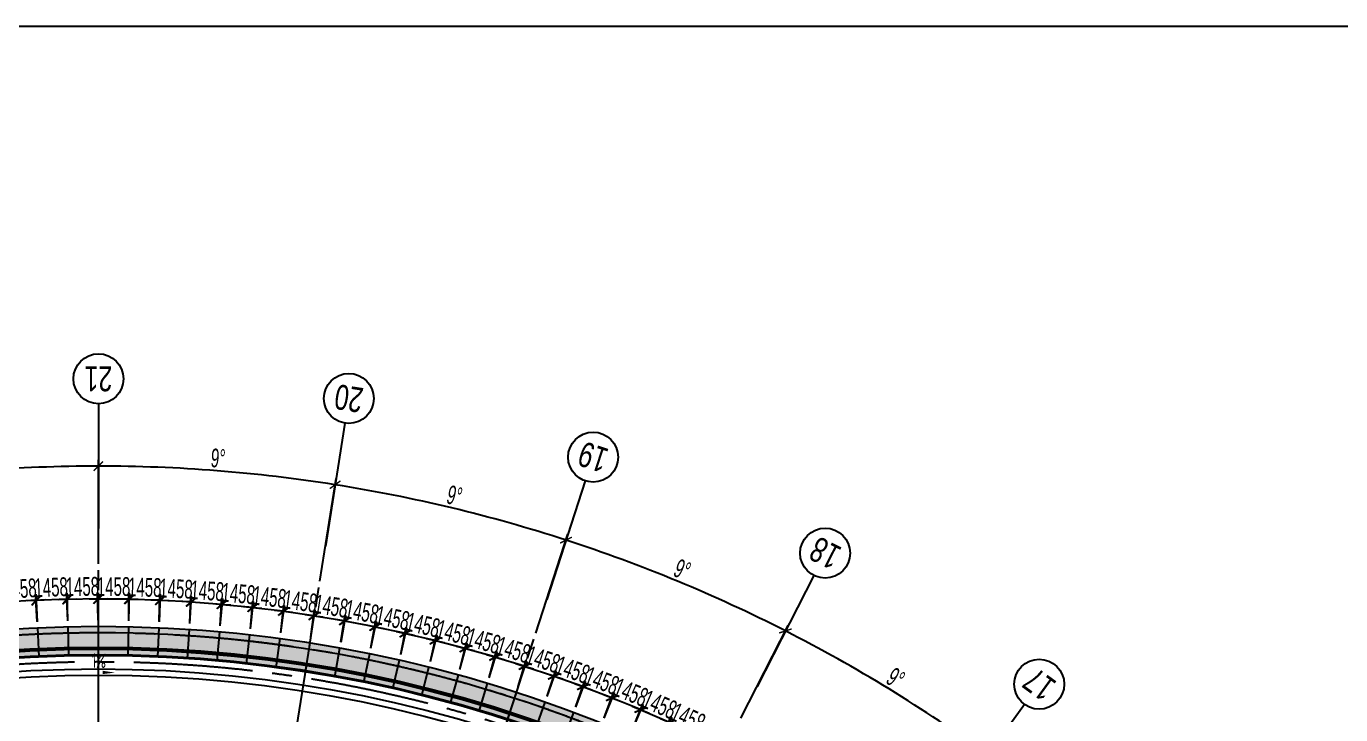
# Model space of a CAD drawing. Extents: x 104132 to 3338343, y -1228862 to 1409848.
# Drawn here: x 1757523 to 1820670, y 151242 to 184338 of the extents above; entities that cross this region are included whole.
import ezdxf
from ezdxf.enums import TextEntityAlignment as Align

# ---------------------------------------------------------------- set-up
doc = ezdxf.new("R2010")
doc.units = 0
doc.linetypes.add('CENTER', pattern=[50.8, 31.75, -6.35, 6.35, -6.35])
doc.linetypes.add('CENTER2', pattern=[28.575, 19.05, -3.175, 3.175, -3.175])
doc.layers.get('0').update_dxf_attribs({"color": 8})
doc.layers.get('Defpoints').update_dxf_attribs({"color": 8})
for name, color, linetype in [('#幕墙线-平面', 8, 'Continuous'), ('#标注', 8, 'Continuous'), ('#轴线', 8, 'CENTER2'), ('A-ROOF-DRAN', 8, 'Continuous'), ('C-SHET-SHBD', 8, 'Continuous'), ('dim', 8, 'Continuous'), ('DIM_SYMB', 8, 'Continuous'), ('DOTE', 8, 'CENTER'), ('IEL-FINE', 8, 'Continuous'), ('女儿墙', 8, 'Continuous'), ('落水口', 8, 'Continuous')]:
    doc.layers.add(name, color=color, linetype=linetype)
doc.styles.add('JHZX', font='jrs.shx', dxfattribs={"width": 0.6, "bigfont": 'jhz.shx'})
doc.styles.add('XD2008', font='xd-hzs.shx', dxfattribs={"width": 0.7, "bigfont": 'xd-hztxt.shx'})
doc.dimstyles.new('JZBZ-300', dxfattribs={"dimscale": 300, "dimtxt": 3, "dimasz": 1.5, "dimexe": 1, "dimexo": 1, "dimgap": 0.5, "dimtad": 1, "dimdec": 0, "dimdsep": 46, "dimtxsty": 'JHZX', "dimblk1": 'ARCHTICK', "dimblk2": 'ARCHTICK', "dimsah": 1, "dimcen": 0, "dimclrd": 1, "dimclre": 1, "dimclrt": 2, "dimadec": 3, "dimazin": 2, "dimtfac": 1, "dimtdec": 0, "dimtix": 1, "dimtmove": 0, "dimatfit": 3, "dimfxl": 1, "dimtolj": 1, "dimlwd": -1, "dimlwe": -1, "dimarcsym": 1})

# ---------------------------------------------------------------- blocks, each defined once
blk = doc.blocks.new('_ARCHTICK')
at = {"color": 0, "linetype": 'ByBlock', "const_width": 0.15}
blk.add_lwpolyline([(-0.5, -0.5), (0.5, 0.5)], dxfattribs=at)
blk = doc.blocks.new('*D21')
at = {"layer": '#标注', "color": 1, "ltscale": 300, "transparency": 16777216}
for p, q in [((602339, -86757), (604609, -82302)), ((611437, -92333), (614376, -88288))]:
    blk.add_line(p, q, dxfattribs=at)
blk.add_arc((571468, -147346), 72700, 54, 63, dxfattribs=at)
at = {"layer": 'Defpoints', "color": 0, "ltscale": 300, "transparency": 16777216}
for p in [(611063, -86375), (602203, -87025), (611261, -92575), (571468, -147346)]:
    blk.add_point(p, dxfattribs=at)
at = {"layer": '#标注', "color": 1, "ltscale": 300, "transparency": 16777216, "xscale": 450, "yscale": 450, "zscale": 450}
for p, rotation in [((604473, -82570), 153.000000000001), ((614200, -88530), 324.0000000000002)]:
    blk.add_blockref('_ARCHTICK', p, dxfattribs=dict(at, rotation=rotation))
at = {"layer": '#标注', "color": 2, "ltscale": 300, "transparency": 16777216, "insert": (609767, -84847), "char_height": 900, "attachment_point": 5, "rotation": 328.5, "style": 'JHZX'}
blk.add_mtext('\\A1;9°', dxfattribs=at)
blk = doc.blocks.new('*D22')
at = {"layer": '#标注', "color": 1, "ltscale": 300, "transparency": 16777216}
for p, q in [((592481, -82674), (594026, -77919)), ((602339, -86757), (604609, -82302))]:
    blk.add_line(p, q, dxfattribs=at)
blk.add_arc((571468, -147346), 72700, 63, 72, dxfattribs=at)
at = {"layer": 'Defpoints', "color": 0, "ltscale": 300, "transparency": 16777216}
for p in [(601038, -80931), (592388, -82959), (602203, -87025), (571468, -147346)]:
    blk.add_point(p, dxfattribs=at)
at = {"layer": '#标注', "color": 1, "ltscale": 300, "transparency": 16777216, "xscale": 450, "yscale": 450, "zscale": 450}
for p, rotation in [((593933, -78204), 162.0000000000006), ((604473, -82570), 333.0000000000013)]:
    blk.add_blockref('_ARCHTICK', p, dxfattribs=dict(at, rotation=rotation))
at = {"layer": '#标注', "color": 2, "ltscale": 300, "transparency": 16777216, "insert": (599519, -79626), "char_height": 900, "attachment_point": 5, "rotation": 337.5, "style": 'JHZX'}
blk.add_mtext('\\A1;9°', dxfattribs=at)
blk = doc.blocks.new('*D23')
at = {"layer": '#标注', "color": 1, "ltscale": 300, "transparency": 16777216}
for p, q in [((582105, -80183), (582888, -75245)), ((592481, -82674), (594026, -77919))]:
    blk.add_line(p, q, dxfattribs=at)
blk.add_arc((571468, -147346), 72700, 72, 81, dxfattribs=at)
at = {"layer": 'Defpoints', "color": 0, "ltscale": 300, "transparency": 16777216}
for p in [(590284, -77123), (582058, -80479), (592388, -82959), (571468, -147346)]:
    blk.add_point(p, dxfattribs=at)
at = {"layer": '#标注', "color": 1, "ltscale": 300, "transparency": 16777216, "xscale": 450, "yscale": 450, "zscale": 450}
for p, rotation in [((582841, -75541), 171.0000000000014), ((593933, -78204), 342.0000000000006)]:
    blk.add_blockref('_ARCHTICK', p, dxfattribs=dict(at, rotation=rotation))
at = {"layer": '#标注', "color": 2, "ltscale": 300, "transparency": 16777216, "insert": (588579, -76071), "char_height": 900, "attachment_point": 5, "rotation": 346.5, "style": 'JHZX'}
blk.add_mtext('\\A1;9°', dxfattribs=at)
blk = doc.blocks.new('*D24')
at = {"layer": '#标注', "color": 1, "ltscale": 300, "transparency": 16777216}
for p, q in [((571468, -79346), (571468, -74346)), ((582105, -80183), (582888, -75245))]:
    blk.add_line(p, q, dxfattribs=at)
blk.add_arc((571468, -147346), 72700, 81, 90, dxfattribs=at)
at = {"layer": 'Defpoints', "color": 0, "ltscale": 300, "transparency": 16777216}
for p in [(579067, -75044), (571468, -79646), (582058, -80479), (571468, -147346)]:
    blk.add_point(p, dxfattribs=at)
at = {"layer": '#标注', "color": 1, "ltscale": 300, "transparency": 16777216, "xscale": 450, "yscale": 450, "zscale": 450}
for p, rotation in [((571468, -74646), 180.0000000000006), ((582841, -75541), 351.0000000000015)]:
    blk.add_blockref('_ARCHTICK', p, dxfattribs=dict(at, rotation=rotation))
at = {"layer": '#标注', "color": 2, "ltscale": 300, "transparency": 16777216, "insert": (577219, -74272), "char_height": 900, "attachment_point": 5, "rotation": 355.5, "style": 'JHZX'}
blk.add_mtext('\\A1;9°', dxfattribs=at)
blk = doc.blocks.new('*D25')
at = {"layer": '#标注', "color": 1, "ltscale": 300, "transparency": 16777216}
for p, q in [((571468, -79346), (571468, -74346)), ((560830, -80183), (560048, -75245))]:
    blk.add_line(p, q, dxfattribs=at)
blk.add_arc((571468, -147346), 72700, 90, 99, dxfattribs=at)
at = {"layer": 'Defpoints', "color": 0, "ltscale": 300, "transparency": 16777216}
for p in [(567663, -74746), (571468, -79646), (560877, -80479), (571468, -147346)]:
    blk.add_point(p, dxfattribs=at)
at = {"layer": '#标注', "color": 1, "ltscale": 300, "transparency": 16777216, "xscale": 450, "yscale": 450, "zscale": 450}
blk.add_blockref('_ARCHTICK', (571468, -74646), dxfattribs=at)
at = {"layer": '#标注', "color": 1, "ltscale": 300, "transparency": 16777216, "xscale": 450, "yscale": 450, "zscale": 450, "rotation": 189}
blk.add_blockref('_ARCHTICK', (560095, -75541), dxfattribs=at)
at = {"layer": '#标注', "color": 2, "ltscale": 300, "transparency": 16777216, "insert": (565717, -74272), "char_height": 900, "attachment_point": 5, "rotation": 4.5, "style": 'JHZX'}
blk.add_mtext('\\A1;9°', dxfattribs=at)
blk = doc.blocks.new('*D26')
at = {"layer": '#标注', "color": 1, "ltscale": 300, "transparency": 16777216}
for p, q in [((560830, -80183), (560048, -75245)), ((550455, -82674), (548910, -77919))]:
    blk.add_line(p, q, dxfattribs=at)
blk.add_arc((571468, -147346), 72700, 99, 108, dxfattribs=at)
at = {"layer": 'Defpoints', "color": 0, "ltscale": 300, "transparency": 16777216}
for p in [(556353, -76235), (560877, -80479), (550547, -82959), (571468, -147346)]:
    blk.add_point(p, dxfattribs=at)
at = {"layer": '#标注', "color": 1, "ltscale": 300, "transparency": 16777216, "xscale": 450, "yscale": 450, "zscale": 450}
for p, rotation in [((560095, -75541), 8.999999999999936), ((549002, -78204), 198.0000000000012)]:
    blk.add_blockref('_ARCHTICK', p, dxfattribs=dict(at, rotation=rotation))
at = {"layer": '#标注', "color": 2, "ltscale": 300, "transparency": 16777216, "insert": (554356, -76071), "char_height": 900, "attachment_point": 5, "rotation": 13.5, "style": 'JHZX'}
blk.add_mtext('\\A1;9°', dxfattribs=at)
blk = doc.blocks.new('*D27')
at = {"layer": '#标注', "color": 1, "ltscale": 300, "transparency": 16777216}
for p, q in [((550455, -82674), (548910, -77919)), ((540597, -86757), (538327, -82302))]:
    blk.add_line(p, q, dxfattribs=at)
blk.add_arc((571468, -147346), 72700, 108, 117, dxfattribs=at)
at = {"layer": 'Defpoints', "color": 0, "ltscale": 300, "transparency": 16777216}
for p in [(545415, -79475), (550547, -82959), (540733, -87025), (571468, -147346)]:
    blk.add_point(p, dxfattribs=at)
at = {"layer": '#标注', "color": 1, "ltscale": 300, "transparency": 16777216, "xscale": 450, "yscale": 450, "zscale": 450}
for p, rotation in [((549002, -78204), 18.0000000000014), ((538463, -82570), 207.0000000000022)]:
    blk.add_blockref('_ARCHTICK', p, dxfattribs=dict(at, rotation=rotation))
at = {"layer": '#标注', "color": 2, "ltscale": 300, "transparency": 16777216, "insert": (543417, -79626), "char_height": 900, "attachment_point": 5, "rotation": 22.5, "style": 'JHZX'}
blk.add_mtext('\\A1;9°', dxfattribs=at)
blk = doc.blocks.new('*D28')
at = {"layer": '#标注', "color": 1, "ltscale": 300, "transparency": 16777216}
for p, q in [((540597, -86757), (538327, -82302)), ((531498, -92333), (528560, -88288))]:
    blk.add_line(p, q, dxfattribs=at)
blk.add_arc((571468, -147346), 72700, 117, 126, dxfattribs=at)
at = {"layer": 'Defpoints', "color": 0, "ltscale": 300, "transparency": 16777216}
for p in [(535118, -84386), (540733, -87025), (531675, -92575), (571468, -147346)]:
    blk.add_point(p, dxfattribs=at)
at = {"layer": '#标注', "color": 1, "ltscale": 300, "transparency": 16777216, "xscale": 450, "yscale": 450, "zscale": 450}
for p, rotation in [((538463, -82570), 27.00000000000201), ((528736, -88530), 215.9999999999994)]:
    blk.add_blockref('_ARCHTICK', p, dxfattribs=dict(at, rotation=rotation))
at = {"layer": '#标注', "color": 2, "ltscale": 300, "transparency": 16777216, "insert": (533169, -84847), "char_height": 900, "attachment_point": 5, "rotation": 31.5, "style": 'JHZX'}
blk.add_mtext('\\A1;9°', dxfattribs=at)
blk = doc.blocks.new('*U1046')
blk.add_line((0, -20), (0, 0))
blk.add_circle((0, -24), 4)
at = {"style": 'JHZX', "width": 0.75}
blk.add_attdef('AXES', text='', height=4, dxfattribs=at).set_placement((0, -24), align=Align.MIDDLE_CENTER)
blk = doc.blocks.new('A$C49f573b4')
at = {"layer": '女儿墙'}
for radius in [63900, 63650]:
    blk.add_circle((0, 0), radius, dxfattribs=at)
blk = doc.blocks.new('*U481')
at = {"layer": '#幕墙线-平面', "ltscale": 300}
blk.add_line((63600, -63600), (65000, -63600), dxfattribs=at)
blk = doc.blocks.new('*U482')
at = {"layer": '#幕墙线-平面'}
for p, rotation in [((839627, 33978), 92.57142857147554), ((839578, 35404), 91.28571428576224), ((839562, 36831), 90.00000000004842), ((839578, 38258), 88.71428571433458), ((839627, 39684), 87.42857142862132), ((839707, 41109), 86.14285714290779), ((839819, 42532), 84.85714285719452), ((839962, 43952), 83.57142857148098), ((840138, 45368), 82.28571428576714), ((840346, 46780), 81.00000000005303), ((840585, 48187), 79.7142857143392), ((840855, 49589), 78.42857142862536), ((841157, 50983), 77.14285714291152), ((841490, 52371), 75.85714285719742), ((841854, 53751), 74.57142857148358), ((842250, 55122), 73.28571428577004), ((842675, 56485), 72.00000000005649), ((843132, 57837), 70.71428571434267), ((843618, 59178), 69.42857142862856)]:
    blk.add_blockref('*U481', p, dxfattribs=dict(at, rotation=rotation))
blk = doc.blocks.new('*D618')
at = {"layer": 'Defpoints', "color": 0, "ltscale": 300, "transparency": 16777216}
for p in [(898702, 102985), (900246, 101764), (898791, 101665)]:
    blk.add_point(p, dxfattribs=at)
at = {"layer": 'dim', "color": 1, "ltscale": 300, "transparency": 16777216}
for p, q in [((898702, 102985), (898253, 102955)), ((898771, 101965), (898682, 103285)), ((900157, 103083), (898702, 102985)), ((900226, 102063), (900137, 103383)), ((900157, 103083), (900606, 103114))]:
    blk.add_line(p, q, dxfattribs=at)
at = {"layer": 'dim', "color": 1, "ltscale": 300, "transparency": 16777216, "xscale": 450, "yscale": 450, "zscale": 450}
for p, rotation in [((898702, 102985), 3.857142857193085), ((900157, 103083), 183.8571428571931)]:
    blk.add_blockref('_ARCHTICK', p, dxfattribs=dict(at, rotation=rotation))
at = {"layer": 'dim', "color": 2, "ltscale": 300, "transparency": 16777216, "insert": (899389, 103633), "char_height": 900, "attachment_point": 5, "rotation": 3.85714, "style": 'JHZX'}
blk.add_mtext('\\A1;1458', dxfattribs=at)
blk = doc.blocks.new('*D619')
at = {"layer": 'Defpoints', "color": 0, "ltscale": 300, "transparency": 16777216}
for p in [(900188, 103069), (900247, 101747), (901704, 101813)]:
    blk.add_point(p, dxfattribs=at)
at = {"layer": 'dim', "color": 1, "ltscale": 300, "transparency": 16777216}
for p, q in [((900188, 103069), (899738, 103049)), ((900234, 102047), (900174, 103368)), ((901645, 103134), (900188, 103069)), ((901691, 102112), (901631, 103434)), ((901645, 103134), (902094, 103154))]:
    blk.add_line(p, q, dxfattribs=at)
at = {"layer": 'dim', "color": 1, "ltscale": 300, "transparency": 16777216, "xscale": 450, "yscale": 450, "zscale": 450}
for p, rotation in [((900188, 103069), 2.571428571479002), ((901645, 103134), 182.571428571479)]:
    blk.add_blockref('_ARCHTICK', p, dxfattribs=dict(at, rotation=rotation))
at = {"layer": 'dim', "color": 2, "ltscale": 300, "transparency": 16777216, "insert": (900889, 103701), "char_height": 900, "attachment_point": 5, "rotation": 2.57143, "style": 'JHZX'}
blk.add_mtext('\\A1;1458', dxfattribs=at)
blk = doc.blocks.new('*D620')
at = {"layer": 'Defpoints', "color": 0, "ltscale": 300, "transparency": 16777216}
for p in [(901675, 103119), (901704, 101796), (903162, 101829)]:
    blk.add_point(p, dxfattribs=at)
at = {"layer": 'dim', "color": 1, "ltscale": 300, "transparency": 16777216}
for p, q in [((901675, 103119), (901225, 103109)), ((901698, 102096), (901668, 103419)), ((903133, 103152), (901675, 103119)), ((903156, 102129), (903126, 103451)), ((903133, 103152), (903583, 103162))]:
    blk.add_line(p, q, dxfattribs=at)
at = {"layer": 'dim', "color": 1, "ltscale": 300, "transparency": 16777216, "xscale": 450, "yscale": 450, "zscale": 450}
for p, rotation in [((901675, 103119), 1.285714285765429), ((903133, 103152), 181.2857142857654)]:
    blk.add_blockref('_ARCHTICK', p, dxfattribs=dict(at, rotation=rotation))
at = {"layer": 'dim', "color": 2, "ltscale": 300, "transparency": 16777216, "insert": (902390, 103735), "char_height": 900, "attachment_point": 5, "rotation": 1.28571, "style": 'JHZX'}
blk.add_mtext('\\A1;1458', dxfattribs=at)
blk = doc.blocks.new('*D621')
at = {"layer": 'Defpoints', "color": 0, "ltscale": 300, "transparency": 16777216}
for p in [(903162, 103136), (903162, 101813), (904621, 101813)]:
    blk.add_point(p, dxfattribs=at)
at = {"layer": 'dim', "color": 1, "ltscale": 300, "transparency": 16777216}
for p, q in [((903162, 103136), (902712, 103136)), ((903162, 102113), (903162, 103436)), ((904621, 103136), (903162, 103136)), ((904621, 102113), (904621, 103436)), ((904621, 103136), (905071, 103136))]:
    blk.add_line(p, q, dxfattribs=at)
at = {"layer": 'dim', "color": 1, "ltscale": 300, "transparency": 16777216, "xscale": 450, "yscale": 450, "zscale": 450}
for p, rotation in [((903162, 103136), 5.144865252735385e-11), ((904621, 103136), 180.0000000000515)]:
    blk.add_blockref('_ARCHTICK', p, dxfattribs=dict(at, rotation=rotation))
at = {"layer": 'dim', "color": 2, "ltscale": 300, "transparency": 16777216, "insert": (903892, 103736), "char_height": 900, "attachment_point": 5, "style": 'JHZX'}
blk.add_mtext('\\A1;1458', dxfattribs=at)
blk = doc.blocks.new('*D622')
at = {"layer": 'Defpoints', "color": 0, "ltscale": 300, "transparency": 16777216}
for p in [(904650, 103119), (904621, 101796), (906079, 101764)]:
    blk.add_point(p, dxfattribs=at)
at = {"layer": 'dim', "color": 1, "ltscale": 300, "transparency": 16777216}
for p, q in [((904650, 103119), (904200, 103129)), ((904627, 102096), (904657, 103419)), ((906108, 103086), (904650, 103119)), ((906085, 102063), (906115, 103386)), ((906108, 103086), (906558, 103076))]:
    blk.add_line(p, q, dxfattribs=at)
at = {"layer": 'dim', "color": 1, "ltscale": 300, "transparency": 16777216, "xscale": 450, "yscale": 450, "zscale": 450}
for p, rotation in [((904650, 103119), 358.7142857143374), ((906108, 103086), 178.7142857143374)]:
    blk.add_blockref('_ARCHTICK', p, dxfattribs=dict(at, rotation=rotation))
at = {"layer": 'dim', "color": 2, "ltscale": 300, "transparency": 16777216, "insert": (905393, 103702), "char_height": 900, "attachment_point": 5, "rotation": 358.71429, "style": 'JHZX'}
blk.add_mtext('\\A1;1458', dxfattribs=at)
blk = doc.blocks.new('*D623')
at = {"layer": 'Defpoints', "color": 0, "ltscale": 300, "transparency": 16777216}
for p in [(906137, 103069), (906078, 101747), (907535, 101682)]:
    blk.add_point(p, dxfattribs=at)
at = {"layer": 'dim', "color": 1, "ltscale": 300, "transparency": 16777216}
for p, q in [((906137, 103069), (905688, 103089)), ((906091, 102047), (906151, 103368)), ((907594, 103003), (906137, 103069)), ((907548, 101981), (907608, 103303)), ((907594, 103003), (908044, 102983))]:
    blk.add_line(p, q, dxfattribs=at)
at = {"layer": 'dim', "color": 1, "ltscale": 300, "transparency": 16777216, "xscale": 450, "yscale": 450, "zscale": 450}
for p, rotation in [((906137, 103069), 357.4285714286227), ((907594, 103003), 177.4285714286227)]:
    blk.add_blockref('_ARCHTICK', p, dxfattribs=dict(at, rotation=rotation))
at = {"layer": 'dim', "color": 2, "ltscale": 300, "transparency": 16777216, "insert": (906893, 103635), "char_height": 900, "attachment_point": 5, "rotation": 357.42857, "style": 'JHZX'}
blk.add_mtext('\\A1;1458', dxfattribs=at)
blk = doc.blocks.new('*D624')
at = {"layer": 'Defpoints', "color": 0, "ltscale": 300, "transparency": 16777216}
for p in [(907623, 102985), (907534, 101665), (908989, 101567)]:
    blk.add_point(p, dxfattribs=at)
at = {"layer": 'dim', "color": 1, "ltscale": 300, "transparency": 16777216}
for p, q in [((907623, 102985), (907174, 103016)), ((907554, 101965), (907643, 103285)), ((909078, 102887), (907623, 102985)), ((909009, 101867), (909098, 103187)), ((909078, 102887), (909527, 102857))]:
    blk.add_line(p, q, dxfattribs=at)
at = {"layer": 'dim', "color": 1, "ltscale": 300, "transparency": 16777216, "xscale": 450, "yscale": 450, "zscale": 450}
for p, rotation in [((907623, 102985), 356.1428571429096), ((909078, 102887), 176.1428571429097)]:
    blk.add_blockref('_ARCHTICK', p, dxfattribs=dict(at, rotation=rotation))
at = {"layer": 'dim', "color": 2, "ltscale": 300, "transparency": 16777216, "insert": (908391, 103535), "char_height": 900, "attachment_point": 5, "rotation": 356.14286, "style": 'JHZX'}
blk.add_mtext('\\A1;1458', dxfattribs=at)
blk = doc.blocks.new('*D625')
at = {"layer": 'Defpoints', "color": 0, "ltscale": 300, "transparency": 16777216}
for p in [(909106, 102869), (908987, 101551), (910440, 101420)]:
    blk.add_point(p, dxfattribs=at)
at = {"layer": 'dim', "color": 1, "ltscale": 300, "transparency": 16777216}
for p, q in [((909014, 101850), (909133, 103167)), ((910467, 101719), (910585, 103037)), ((909106, 102869), (908658, 102909)), ((910559, 102738), (909106, 102869)), ((910559, 102738), (911007, 102698))]:
    blk.add_line(p, q, dxfattribs=at)
at = {"layer": 'dim', "color": 1, "ltscale": 300, "transparency": 16777216, "xscale": 450, "yscale": 450, "zscale": 450}
for p, rotation in [((909106, 102869), 354.8571428571956), ((910559, 102738), 174.8571428571956)]:
    blk.add_blockref('_ARCHTICK', p, dxfattribs=dict(at, rotation=rotation))
at = {"layer": 'dim', "color": 2, "ltscale": 300, "transparency": 16777216, "insert": (909886, 103401), "char_height": 900, "attachment_point": 5, "rotation": 354.85714, "style": 'JHZX'}
blk.add_mtext('\\A1;1458', dxfattribs=at)
blk = doc.blocks.new('*D626')
at = {"layer": 'Defpoints', "color": 0, "ltscale": 300, "transparency": 16777216}
for p in [(910586, 102719), (910438, 101404), (911887, 101241)]:
    blk.add_point(p, dxfattribs=at)
at = {"layer": 'dim', "color": 1, "ltscale": 300, "transparency": 16777216}
for p, q in [((910472, 101702), (910620, 103017)), ((910586, 102719), (910139, 102769)), ((912035, 102555), (910586, 102719)), ((911921, 101539), (912069, 102853)), ((912035, 102555), (912483, 102505))]:
    blk.add_line(p, q, dxfattribs=at)
at = {"layer": 'dim', "color": 1, "ltscale": 300, "transparency": 16777216, "xscale": 450, "yscale": 450, "zscale": 450}
for p, rotation in [((910586, 102719), 353.571428571482), ((912035, 102555), 173.571428571482)]:
    blk.add_blockref('_ARCHTICK', p, dxfattribs=dict(at, rotation=rotation))
at = {"layer": 'dim', "color": 2, "ltscale": 300, "transparency": 16777216, "insert": (911378, 103233), "char_height": 900, "attachment_point": 5, "rotation": 353.57143, "style": 'JHZX'}
blk.add_mtext('\\A1;1458', dxfattribs=at)
blk = doc.blocks.new('*D627')
at = {"layer": 'Defpoints', "color": 0, "ltscale": 300, "transparency": 16777216}
for p in [(912063, 102535), (911885, 101225), (913330, 101029)]:
    blk.add_point(p, dxfattribs=at)
at = {"layer": 'dim', "color": 1, "ltscale": 300, "transparency": 16777216}
for p, q in [((912063, 102535), (911617, 102596)), ((911925, 101522), (912103, 102833)), ((913508, 102340), (912063, 102535)), ((913371, 101326), (913548, 102637)), ((913508, 102340), (913954, 102279))]:
    blk.add_line(p, q, dxfattribs=at)
at = {"layer": 'dim', "color": 1, "ltscale": 300, "transparency": 16777216, "xscale": 450, "yscale": 450, "zscale": 450}
for p, rotation in [((912063, 102535), 352.2857142857682), ((913508, 102340), 172.2857142857681)]:
    blk.add_blockref('_ARCHTICK', p, dxfattribs=dict(at, rotation=rotation))
at = {"layer": 'dim', "color": 2, "ltscale": 300, "transparency": 16777216, "insert": (912866, 103032), "char_height": 900, "attachment_point": 5, "rotation": 352.28571, "style": 'JHZX'}
blk.add_mtext('\\A1;1458', dxfattribs=at)
blk = doc.blocks.new('*D628')
at = {"layer": 'Defpoints', "color": 0, "ltscale": 300, "transparency": 16777216}
for p in [(913535, 102319), (913328, 101013), (914768, 100784)]:
    blk.add_point(p, dxfattribs=at)
at = {"layer": 'dim', "color": 1, "ltscale": 300, "transparency": 16777216}
for p, q in [((913535, 102319), (913090, 102390)), ((913375, 101309), (913582, 102616)), ((914975, 102091), (913535, 102319)), ((914815, 101081), (915022, 102387)), ((914975, 102091), (915420, 102021))]:
    blk.add_line(p, q, dxfattribs=at)
at = {"layer": 'dim', "color": 1, "ltscale": 300, "transparency": 16777216, "xscale": 450, "yscale": 450, "zscale": 450}
for p, rotation in [((913535, 102319), 351.0000000000549), ((914975, 102091), 171.0000000000549)]:
    blk.add_blockref('_ARCHTICK', p, dxfattribs=dict(at, rotation=rotation))
at = {"layer": 'dim', "color": 2, "ltscale": 300, "transparency": 16777216, "insert": (914349, 102798), "char_height": 900, "attachment_point": 5, "rotation": 351, "style": 'JHZX'}
blk.add_mtext('\\A1;1458', dxfattribs=at)
blk = doc.blocks.new('*D629')
at = {"layer": 'Defpoints', "color": 0, "ltscale": 300, "transparency": 16777216}
for p in [(915002, 102070), (914765, 100768), (916200, 100508)]:
    blk.add_point(p, dxfattribs=at)
at = {"layer": 'dim', "color": 1, "ltscale": 300, "transparency": 16777216}
for p, q in [((914819, 101064), (915055, 102365)), ((915002, 102070), (914559, 102150)), ((916437, 101810), (915002, 102070)), ((916254, 100803), (916490, 102105)), ((916437, 101810), (916879, 101729))]:
    blk.add_line(p, q, dxfattribs=at)
at = {"layer": 'dim', "color": 1, "ltscale": 300, "transparency": 16777216, "xscale": 450, "yscale": 450, "zscale": 450}
for p, rotation in [((915002, 102070), 349.7142857143402), ((916437, 101810), 169.7142857143401)]:
    blk.add_blockref('_ARCHTICK', p, dxfattribs=dict(at, rotation=rotation))
at = {"layer": 'dim', "color": 2, "ltscale": 300, "transparency": 16777216, "insert": (915826, 102530), "char_height": 900, "attachment_point": 5, "rotation": 349.71429, "style": 'JHZX'}
blk.add_mtext('\\A1;1458', dxfattribs=at)
blk = doc.blocks.new('*D630')
at = {"layer": 'Defpoints', "color": 0, "ltscale": 300, "transparency": 16777216}
for p in [(916462, 101788), (916197, 100492), (917626, 100199)]:
    blk.add_point(p, dxfattribs=at)
at = {"layer": 'dim', "color": 1, "ltscale": 300, "transparency": 16777216}
for p, q in [((916462, 101788), (916022, 101878)), ((916257, 100786), (916523, 102082)), ((917891, 101495), (916462, 101788)), ((917686, 100493), (917951, 101789)), ((917891, 101495), (918332, 101405))]:
    blk.add_line(p, q, dxfattribs=at)
at = {"layer": 'dim', "color": 1, "ltscale": 300, "transparency": 16777216, "xscale": 450, "yscale": 450, "zscale": 450}
for p, rotation in [((916462, 101788), 348.428571428627), ((917891, 101495), 168.4285714286269)]:
    blk.add_blockref('_ARCHTICK', p, dxfattribs=dict(at, rotation=rotation))
at = {"layer": 'dim', "color": 2, "ltscale": 300, "transparency": 16777216, "insert": (917297, 102229), "char_height": 900, "attachment_point": 5, "rotation": 348.42857, "style": 'JHZX'}
blk.add_mtext('\\A1;1458', dxfattribs=at)
blk = doc.blocks.new('*D631')
at = {"layer": 'Defpoints', "color": 0, "ltscale": 300, "transparency": 16777216}
for p in [(917917, 101473), (917622, 100183), (919044, 99859)]:
    blk.add_point(p, dxfattribs=at)
at = {"layer": 'dim', "color": 1, "ltscale": 300, "transparency": 16777216}
for p, q in [((917689, 100476), (917983, 101766)), ((917917, 101473), (917478, 101573)), ((919338, 101149), (917917, 101473)), ((919111, 100151), (919405, 101441)), ((919338, 101149), (919777, 101048))]:
    blk.add_line(p, q, dxfattribs=at)
at = {"layer": 'dim', "color": 1, "ltscale": 300, "transparency": 16777216, "xscale": 450, "yscale": 450, "zscale": 450}
for p, rotation in [((917917, 101473), 347.1428571429119), ((919338, 101149), 167.1428571429119)]:
    blk.add_blockref('_ARCHTICK', p, dxfattribs=dict(at, rotation=rotation))
at = {"layer": 'dim', "color": 2, "ltscale": 300, "transparency": 16777216, "insert": (918761, 101896), "char_height": 900, "attachment_point": 5, "rotation": 347.14286, "style": 'JHZX'}
blk.add_mtext('\\A1;1458', dxfattribs=at)
blk = doc.blocks.new('*D632')
at = {"layer": 'Defpoints', "color": 0, "ltscale": 300, "transparency": 16777216}
for p in [(919363, 101126), (919040, 99843), (920454, 99487)]:
    blk.add_point(p, dxfattribs=at)
at = {"layer": 'dim', "color": 1, "ltscale": 300, "transparency": 16777216}
for p, q in [((919363, 101126), (918927, 101236)), ((919113, 100134), (919437, 101417)), ((920778, 100769), (919363, 101126)), ((920528, 99778), (920851, 101060)), ((920778, 100769), (921214, 100660))]:
    blk.add_line(p, q, dxfattribs=at)
at = {"layer": 'dim', "color": 1, "ltscale": 300, "transparency": 16777216, "xscale": 450, "yscale": 450, "zscale": 450}
for p, rotation in [((919363, 101126), 345.8571428571973), ((920778, 100769), 165.8571428571974)]:
    blk.add_blockref('_ARCHTICK', p, dxfattribs=dict(at, rotation=rotation))
at = {"layer": 'dim', "color": 2, "ltscale": 300, "transparency": 16777216, "insert": (920217, 101529), "char_height": 900, "attachment_point": 5, "rotation": 345.85714, "style": 'JHZX'}
blk.add_mtext('\\A1;1458', dxfattribs=at)
blk = doc.blocks.new('*D633')
at = {"layer": 'Defpoints', "color": 0, "ltscale": 300, "transparency": 16777216}
for p in [(920802, 100746), (920450, 99471), (921856, 99083)]:
    blk.add_point(p, dxfattribs=at)
at = {"layer": 'dim', "color": 1, "ltscale": 300, "transparency": 16777216}
for p, q in [((920802, 100746), (920368, 100866)), ((920530, 99760), (920882, 101035)), ((922208, 100358), (920802, 100746)), ((921936, 99372), (922288, 100647)), ((922208, 100358), (922642, 100238))]:
    blk.add_line(p, q, dxfattribs=at)
at = {"layer": 'dim', "color": 1, "ltscale": 300, "transparency": 16777216, "xscale": 450, "yscale": 450, "zscale": 450}
for p, rotation in [((920802, 100746), 344.5714285714834), ((922208, 100358), 164.5714285714834)]:
    blk.add_blockref('_ARCHTICK', p, dxfattribs=dict(at, rotation=rotation))
at = {"layer": 'dim', "color": 2, "ltscale": 300, "transparency": 16777216, "insert": (921664, 101130), "char_height": 900, "attachment_point": 5, "rotation": 344.57143, "style": 'JHZX'}
blk.add_mtext('\\A1;1458', dxfattribs=at)
blk = doc.blocks.new('*D634')
at = {"layer": 'Defpoints', "color": 0, "ltscale": 300, "transparency": 16777216}
for p in [(922232, 100334), (921851, 99067), (923248, 98648)]:
    blk.add_point(p, dxfattribs=at)
at = {"layer": 'dim', "color": 1, "ltscale": 300, "transparency": 16777216}
for p, q in [((922232, 100334), (921801, 100464)), ((921937, 99355), (922318, 100622)), ((923628, 99915), (922232, 100334)), ((923334, 98935), (923715, 100202)), ((923628, 99915), (924059, 99785))]:
    blk.add_line(p, q, dxfattribs=at)
at = {"layer": 'dim', "color": 1, "ltscale": 300, "transparency": 16777216, "xscale": 450, "yscale": 450, "zscale": 450}
for p, rotation in [((922232, 100334), 343.28571428577), ((923628, 99915), 163.2857142857701)]:
    blk.add_blockref('_ARCHTICK', p, dxfattribs=dict(at, rotation=rotation))
at = {"layer": 'dim', "color": 2, "ltscale": 300, "transparency": 16777216, "insert": (923103, 100699), "char_height": 900, "attachment_point": 5, "rotation": 343.28571, "style": 'JHZX'}
blk.add_mtext('\\A1;1458', dxfattribs=at)
blk = doc.blocks.new('*D635')
at = {"layer": 'Defpoints', "color": 0, "ltscale": 300, "transparency": 16777216}
for p in [(923652, 99890), (923243, 98632), (924630, 98182)]:
    blk.add_point(p, dxfattribs=at)
at = {"layer": 'dim', "color": 1, "ltscale": 300, "transparency": 16777216}
for p, q in [((923652, 99890), (923224, 100029)), ((923336, 98917), (923744, 100176)), ((925039, 99440), (923652, 99890)), ((924723, 98467), (925131, 99725)), ((925039, 99440), (925467, 99301))]:
    blk.add_line(p, q, dxfattribs=at)
at = {"layer": 'dim', "color": 1, "ltscale": 300, "transparency": 16777216, "xscale": 450, "yscale": 450, "zscale": 450}
for p, rotation in [((923652, 99890), 342.0000000000578), ((925039, 99440), 162.0000000000578)]:
    blk.add_blockref('_ARCHTICK', p, dxfattribs=dict(at, rotation=rotation))
at = {"layer": 'dim', "color": 2, "ltscale": 300, "transparency": 16777216, "insert": (924531, 100236), "char_height": 900, "attachment_point": 5, "rotation": 342, "style": 'JHZX'}
blk.add_mtext('\\A1;1458', dxfattribs=at)
blk = doc.blocks.new('*D636')
at = {"layer": 'Defpoints', "color": 0, "ltscale": 300, "transparency": 16777216}
for p in [(925061, 99415), (924625, 98166), (926001, 97684)]:
    blk.add_point(p, dxfattribs=at)
at = {"layer": 'dim', "color": 1, "ltscale": 300, "transparency": 16777216}
for p, q in [((925061, 99415), (924637, 99563)), ((924724, 98449), (925161, 99698)), ((926438, 98933), (925061, 99415)), ((926100, 97968), (926537, 99216)), ((926438, 98933), (926863, 98784))]:
    blk.add_line(p, q, dxfattribs=at)
at = {"layer": 'dim', "color": 1, "ltscale": 300, "transparency": 16777216, "xscale": 450, "yscale": 450, "zscale": 450}
for p, rotation in [((925061, 99415), 340.7142857143425), ((926438, 98933), 160.7142857143424)]:
    blk.add_blockref('_ARCHTICK', p, dxfattribs=dict(at, rotation=rotation))
at = {"layer": 'dim', "color": 2, "ltscale": 300, "transparency": 16777216, "insert": (925948, 99740), "char_height": 900, "attachment_point": 5, "rotation": 340.71429, "style": 'JHZX'}
blk.add_mtext('\\A1;1458', dxfattribs=at)
blk = doc.blocks.new('*D637')
at = {"layer": 'Defpoints', "color": 0, "ltscale": 300, "transparency": 16777216}
for p in [(926460, 98908), (925995, 97669), (927361, 97157)]:
    blk.add_point(p, dxfattribs=at)
at = {"layer": 'dim', "color": 1, "ltscale": 300, "transparency": 16777216}
for p, q in [((926101, 97950), (926566, 99188)), ((926460, 98908), (926039, 99066)), ((927826, 98395), (926460, 98908)), ((927466, 97437), (927931, 98676)), ((927826, 98395), (928247, 98237))]:
    blk.add_line(p, q, dxfattribs=at)
at = {"layer": 'dim', "color": 1, "ltscale": 300, "transparency": 16777216, "xscale": 450, "yscale": 450, "zscale": 450}
for p, rotation in [((926460, 98908), 339.4285714286287), ((927826, 98395), 159.4285714286287)]:
    blk.add_blockref('_ARCHTICK', p, dxfattribs=dict(at, rotation=rotation))
at = {"layer": 'dim', "color": 2, "ltscale": 300, "transparency": 16777216, "insert": (927354, 99213), "char_height": 900, "attachment_point": 5, "rotation": 339.42857, "style": 'JHZX'}
blk.add_mtext('\\A1;1458', dxfattribs=at)
blk = doc.blocks.new('*D638')
at = {"layer": 'Defpoints', "color": 0, "ltscale": 300, "transparency": 16777216}
for p in [(927847, 98369), (927355, 97141), (928708, 96598)]:
    blk.add_point(p, dxfattribs=at)
at = {"layer": 'dim', "color": 1, "ltscale": 300, "transparency": 16777216}
for p, q in [((927847, 98369), (927430, 98537)), ((927466, 97420), (927959, 98648)), ((929201, 97826), (927847, 98369)), ((928820, 96877), (929312, 98105)), ((929201, 97826), (929618, 97659))]:
    blk.add_line(p, q, dxfattribs=at)
at = {"layer": 'dim', "color": 1, "ltscale": 300, "transparency": 16777216, "xscale": 450, "yscale": 450, "zscale": 450}
for p, rotation in [((927847, 98369), 338.1428571429162), ((929201, 97826), 158.1428571429162)]:
    blk.add_blockref('_ARCHTICK', p, dxfattribs=dict(at, rotation=rotation))
at = {"layer": 'dim', "color": 2, "ltscale": 300, "transparency": 16777216, "insert": (928747, 98655), "char_height": 900, "attachment_point": 5, "rotation": 338.14286, "style": 'JHZX'}
blk.add_mtext('\\A1;1458', dxfattribs=at)
blk = doc.blocks.new('*D639')
at = {"layer": 'Defpoints', "color": 0, "ltscale": 300, "transparency": 16777216}
for p in [(929222, 97800), (928702, 96583), (930043, 96010)]:
    blk.add_point(p, dxfattribs=at)
at = {"layer": 'dim', "color": 1, "ltscale": 300, "transparency": 16777216}
for p, q in [((929222, 97800), (928808, 97977)), ((928820, 96859), (929340, 98076)), ((930563, 97227), (929222, 97800)), ((930161, 96286), (930681, 97503)), ((930563, 97227), (930977, 97050))]:
    blk.add_line(p, q, dxfattribs=at)
at = {"layer": 'dim', "color": 1, "ltscale": 300, "transparency": 16777216, "xscale": 450, "yscale": 450, "zscale": 450}
for p, rotation in [((929222, 97800), 336.8571428572004), ((930563, 97227), 156.8571428572004)]:
    blk.add_blockref('_ARCHTICK', p, dxfattribs=dict(at, rotation=rotation))
at = {"layer": 'dim', "color": 2, "ltscale": 300, "transparency": 16777216, "insert": (930128, 98065), "char_height": 900, "attachment_point": 5, "rotation": 336.85714, "style": 'JHZX'}
blk.add_mtext('\\A1;1458', dxfattribs=at)
blk = doc.blocks.new('*D640')
at = {"layer": 'Defpoints', "color": 0, "ltscale": 300, "transparency": 16777216}
for p in [(930583, 97200), (930036, 95995), (931364, 95392)]:
    blk.add_point(p, dxfattribs=at)
at = {"layer": 'dim', "color": 1, "ltscale": 300, "transparency": 16777216}
for p, q in [((930160, 96268), (930707, 97473)), ((930583, 97200), (930174, 97386)), ((931911, 96597), (930583, 97200)), ((931488, 95665), (932035, 96870)), ((931911, 96597), (932321, 96411))]:
    blk.add_line(p, q, dxfattribs=at)
at = {"layer": 'dim', "color": 1, "ltscale": 300, "transparency": 16777216, "xscale": 450, "yscale": 450, "zscale": 450}
for p, rotation in [((930583, 97200), 335.5714285714873), ((931911, 96597), 155.5714285714873)]:
    blk.add_blockref('_ARCHTICK', p, dxfattribs=dict(at, rotation=rotation))
at = {"layer": 'dim', "color": 2, "ltscale": 300, "transparency": 16777216, "insert": (931495, 97445), "char_height": 900, "attachment_point": 5, "rotation": 335.57143, "style": 'JHZX'}
blk.add_mtext('\\A1;1458', dxfattribs=at)
blk = doc.blocks.new('A3文本框')
at = {"layer": 'Defpoints', "ltscale": 500}
blk.add_lwpolyline([(10, -10), (-420, -10), (-420, 297), (10, 297)], close=True, dxfattribs=at)
at = {"layer": 'C-SHET-SHBD', "style": 'XD2008', "width": 0.7}
for tag, height, p in [('子项名称', 4.5, (-37.49, 35.41)), ('图名', 4.5, (-37.49, 24.27)), ('比例', 3, (-56.3, 8.25)), ('MQJD-01', 3, (-13.24, 2.27))]:
    blk.add_attdef(tag, text='', height=height, dxfattribs=at).set_placement(p, align=Align.CENTER)
blk = doc.blocks.new('轴网20240313')
at = {"layer": '#标注', "ltscale": 300}
blk.add_circle((571467.9, -147345.9), 64700, dxfattribs=at)
at = {"layer": '#轴线', "ltscale": 300}
for p, q in [((571467.9, -132045.9), (571467.9, -79645.9)), ((573861.3, -132234.3), (582058.5, -80479.4)), ((576195.8, -132794.7), (592388.3, -82959.4))]:
    blk.add_line(p, q, dxfattribs=at)
for radius in [64700, 63300]:
    blk.add_circle((571467.9, -147345.9), radius, dxfattribs=at)
at = {"layer": '#标注'}
for p, xscale, yscale, zscale, rotation, values in [((571467.9, -77645.9), 300, 300, 300, 179.999999999987, {'AXES': '21'}), ((582371.3, -78504), 299.9999999999995, 299.9999999999995, 299.9999999999995, 170.999999999987, {'AXES': '20'}), ((593006.3, -81057.3), 299.9999999999999, 299.9999999999999, 299.9999999999999, 161.9999999999871, {'AXES': '19'}), ((603111, -85242.7), 299.9999999999999, 299.9999999999999, 299.9999999999999, 152.9999999999871, {'AXES': '18'}), ((612436.5, -90957.4), 300, 300, 300, 143.9999999999872, {'AXES': '17'})]:
    blk.add_blockref('*U1046', p, dxfattribs=dict(at, xscale=xscale, yscale=yscale, zscale=zscale, rotation=rotation)).add_auto_attribs(values)
at = {"layer": '#标注', "ltscale": 300}
for base, p1, p2, picture, middle in [((567663, -74745.5), (571467.9, -79645.9), (560877.2, -80479.4), '*D25', (565716.8, -74271.9)), ((579067.1, -75044.1), (582058.5, -80479.4), (571467.9, -79645.9), '*D24', (577218.9, -74271.9)), ((556352.7, -76234.6), (560877.2, -80479.4), (550547.4, -82959.4), '*D26', (554356.3, -76071.2)), ((590284, -77123.1), (592388.3, -82959.4), (582058.5, -80479.4), '*D23', (588579.4, -76071.2)), ((545414.5, -79474.6), (550547.4, -82959.4), (540732.7, -87024.7), '*D27', (543417.2, -79625.5)), ((601037.6, -80931.1), (602203, -87024.7), (592388.3, -82959.4), '*D22', (599518.6, -79625.5)), ((535117.9, -84385.8), (540732.7, -87024.7), (531674.8, -92575.4), '*D28', (533168.7, -84847.4)), ((611063.1, -86374.5), (611260.9, -92575.4), (602203, -87024.7), '*D21', (609767, -84847.4))]:
    dim = blk.add_angular_dim_3p(base=base, center=(571467.9, -147345.9), p1=p1, p2=p2, dimstyle='JZBZ-300', dxfattribs=at)
    dim.commit()
    dim.dimension.update_dxf_attribs({"geometry": picture, "text_midpoint": middle})
blk = doc.blocks.new('ERTQWE')
at = {"layer": 'dim', "ltscale": 300}
for p1, p2, distance, picture, middle in [((900246.3636, 101763.5186), (898791.2399, 101665.4117), -1322.9369, '*D618', (899389.4477, 103633.0463)), ((901704.1, 101812.6), (900247.1, 101747.2), -1322.9, '*D619', (900889.3, 103700.9)), ((903162.5, 101829), (901704.4, 101796.2), -1322.9, '*D620', (902390.3, 103735.1)), ((904620.9, 101812.6), (903162.5, 101812.6), -1322.9, '*D621', (903891.7, 103735.5)), ((906078.6, 101763.5), (904620.5, 101796.2), -1322.9, '*D622', (905392.7, 103702.3)), ((907534.8, 101681.7), (906077.9, 101747.2), -1322.9, '*D623', (906892.6, 103635.5)), ((908988.8514, 101567.3047), (907533.7276, 101665.4117), -1322.9369, '*D624', (908390.6435, 103534.9393)), ((910439.9, 101420.3), (908987.4, 101551), -1322.9, '*D625', (909886, 103400.8)), ((911887.4, 101240.7), (910438.1, 101404), -1322.9, '*D626', (911378, 103233.2)), ((913330.4, 101028.7), (911885.2, 101224.5), -1322.9, '*D627', (912865.9, 103032.2)), ((914768.3, 100784.4), (913327.8, 101012.6), -1322.9, '*D628', (914348.9, 102797.8)), ((916200.4, 100507.9), (914765.4, 100768.3), -1322.9, '*D629', (915826.2, 102530.2)), ((917625.9, 100199.3), (916197.1, 100491.9), -1322.9, '*D630', (917297.2, 102229.5)), ((919044.1, 99858.8), (917622.2, 100183.4), -1322.9, '*D631', (918761.1, 101895.8)), ((920454.3, 99486.6), (919040.1, 99843), -1322.9, '*D632', (920217.1, 101529.5)), ((921855.8, 99082.9), (920450, 99470.9), -1322.9, '*D633', (921664.5, 101130.5)), ((923247.9, 98647.7), (921851.1, 99067.2), -1322.9, '*D634', (923102.6, 100699.2)), ((924629.9, 98181.5), (923242.9, 98632.2), -1322.9, '*D635', (924530.6, 100235.7)), ((926001.1, 97684.4), (924624.5, 98166.1), -1322.9, '*D636', (925947.9, 99740.2)), ((927360.8, 97156.6), (925995.4, 97669), -1322.9, '*D637', (927353.7, 99213.1)), ((928708.3, 96598.4), (927354.7, 97141.4), -1322.9, '*D638', (928747.4, 98654.6)), ((930042.9, 96010.2), (928701.9, 96583.4), -1322.9, '*D639', (930128.2, 98065)), ((931364, 95392.2), (930036.2, 95995.3), -1322.9, '*D640', (931495.3, 97444.5))]:
    dim = blk.add_aligned_dim(p1=p1, p2=p2, distance=distance, dimstyle='JZBZ-300', dxfattribs=at)
    dim.commit()
    dim.dimension.update_dxf_attribs({"geometry": picture, "text_midpoint": middle})
blk = doc.blocks.new('QWEDSG')
at = {"layer": 'IEL-FINE', "ltscale": 300}
h = blk.add_hatch(dxfattribs=at)
h.set_pattern_fill('DOTS', color=256, scale=200)
h.set_pattern_definition([(0, (838162.48, -28168.94), (158.75, 317.5), [0, -317.5])])
edge = h.paths.add_edge_path(flags=17)
edge.add_arc((903162, 36831), 63600, 0, 360)
edge = h.paths.add_edge_path()
edge.add_arc((903162, 36831), 65000, 0, 360)
at = {"layer": '#幕墙线-平面'}
for radius in [65000, 64000, 63600]:
    blk.add_circle((903162, 36831), radius, dxfattribs=at)
for name in ['ERTQWE', '*U482']:
    blk.add_blockref(name, (0, 0), dxfattribs=at)

msp = doc.modelspace()

# ---------------------------------------------------------------- linework, layer by layer
at = {"layer": 'A-ROOF-DRAN'}
for radius in [62950, 62650]:
    msp.add_circle((1760988, 90493), radius, dxfattribs=at)
at = {"layer": 'DIM_SYMB'}
msp.add_lwpolyline([(1760188, 153296, 0, 0, 0), (1761787, 153266, 0, 160, 0), (1761187, 153277, 0, 0, 0)], format="xyseb", dxfattribs=at)
at = {"layer": '落水口'}
msp.add_arc((1761055, 90471), 63950, 296.9552, 117.0448, dxfattribs=at)

# ---------------------------------------------------------------- block references
at = {"layer": '#幕墙线-平面'}
msp.add_blockref('QWEDSG', (857825, 53662), dxfattribs=at)
at = {"layer": '#幕墙线-平面', "ltscale": 300}
msp.add_blockref('A$C49f573b4', (1760988, 90493), dxfattribs=at)
at = {"layer": 'dim', "xscale": 600, "yscale": 600, "zscale": 600}
msp.add_blockref('A3文本框', (1904132, 6138), dxfattribs=at)
at = {"layer": 'DOTE'}
msp.add_blockref('轴网20240313', (1189520, 237839), dxfattribs=at)

# ---------------------------------------------------------------- texts
at = {"layer": 'DIM_SYMB', "style": 'XD2008', "width": 0.7}
msp.add_text('1%%%', height=700, rotation=358.92216, dxfattribs=at).set_placement((1760671, 153497))

doc.saveas('drawing.dxf')
